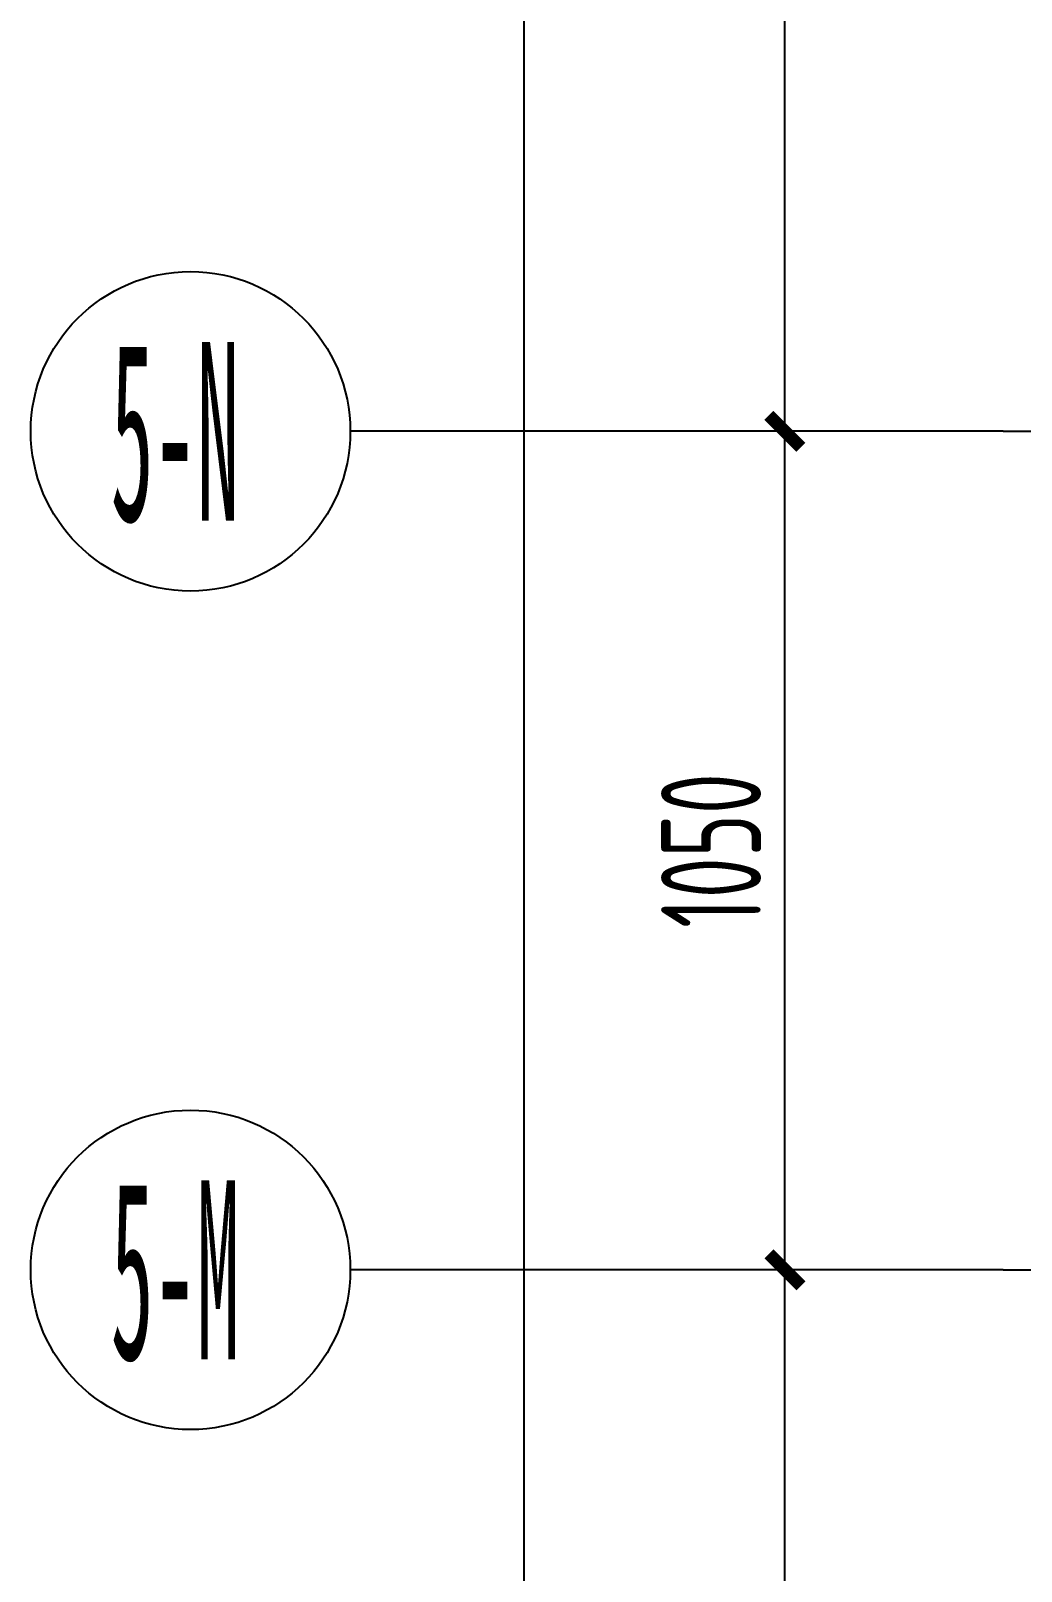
# Model space of a CAD drawing. Header units: millimetres. Extents: x -187744 to 2148, y -49419 to 6550.
# Drawn here: x -13434 to -12194, y -9939 to -8010 of the extents above; entities that cross this region are included whole.
import ezdxf
from ezdxf.enums import TextEntityAlignment as Align

# ---------------------------------------------------------------- set-up
doc = ezdxf.new("R2010")
doc.units = ezdxf.units.MM
doc.header["$LTSCALE"] = 1000
doc.header["$MEASUREMENT"] = 0
doc.linetypes.add('M-CENTER', pattern=[1.8, 1.2, -0.2, 0.2, -0.2])
doc.layers.get('Defpoints').update_dxf_attribs({"color": 136})
for name, color, linetype in [('A-AXIS', 150, 'Continuous'), ('A-DIM', 44, 'Continuous'), ('AXIS', 150, 'Continuous'), ('AXIS_TEXT', 50, 'Continuous'), ('B1建筑尺寸', 7, 'Continuous'), ('DOTE', 138, 'M-CENTER'), ('轴字', 7, 'Continuous')]:
    doc.layers.add(name, color=color, linetype=linetype)
doc.styles.add('COMPLEX', font='COMPLEX')
doc.styles.add('H-DIM', font='archs.shx', dxfattribs={"width": 0.7})
doc.styles.add('S-黑体', font='simhei.ttf')
doc.dimstyles.new('H_DIM_1', dxfattribs={"dimscale": 0, "dimtxt": 2.5, "dimasz": 0.8, "dimexe": 2, "dimexo": 1.5, "dimgap": 0.6, "dimtad": 1, "dimdec": 0, "dimzin": 12, "dimdsep": 46, "dimtxsty": 'H-DIM', "dimblk": 'ARCHTICK', "dimcen": 0.125, "dimclrd": 44, "dimclre": 44, "dimclrt": 50, "dimadec": 0, "dimazin": 0, "dimtfac": 1, "dimtdec": 0, "dimtix": 1, "dimtmove": 2, "dimatfit": 3, "dimldrblk": 'ARCHTICK', "dimfxl": 1, "dimtvp": 1, "dimtolj": 1, "dimtzin": 0, "dimarcsym": 0})

# ---------------------------------------------------------------- blocks, each defined once
blk = doc.blocks.new('_ArchTick')
at = {"color": 0, "linetype": 'ByBlock', "const_width": 0.4}
blk.add_lwpolyline([(-0.5, -0.5), (0.5, 0.5)], dxfattribs=at)
blk = doc.blocks.new('*D52')
at = {"layer": 'A-DIM', "color": 44, "lineweight": -2, "transparency": 16777216}
for p, q in [((-6617.9, 3825.1), (-7242.9, 3825.1)), ((-7142.9, -4024.9), (-7142.9, 3825.1)), ((-6617.9, -4024.9), (-7242.9, -4024.9))]:
    blk.add_line(p, q, dxfattribs=at)
at = {"layer": 'Defpoints', "color": 0, "transparency": 16777216}
for p in [(-7142.9, 3825.1), (-6542.9, 3825.1), (-6542.9, -4024.9)]:
    blk.add_point(p, dxfattribs=at)
at = {"layer": 'A-DIM', "color": 44, "lineweight": -2, "transparency": 16777216, "xscale": 40, "yscale": 40, "zscale": 40}
for p, rotation in [((-7142.9, 3825.1), 90), ((-7142.9, -4024.9), 270)]:
    blk.add_blockref('_ArchTick', p, dxfattribs=dict(at, rotation=rotation))
at = {"layer": 'A-DIM', "color": 50, "transparency": 16777216, "insert": (-7238, -99.9), "char_height": 125, "attachment_point": 5, "rotation": 90, "style": 'H-DIM'}
blk.add_mtext('\\A1;7850', dxfattribs=at)
blk = doc.blocks.new('*D47')
at = {"layer": 'A-DIM', "color": 44, "lineweight": -2, "transparency": 16777216}
for p, q in [((-6617.9, 1525.1), (-6916.3, 1525.1)), ((-6816.3, 375.1), (-6816.3, 1525.1)), ((-6617.9, 375.1), (-6916.3, 375.1))]:
    blk.add_line(p, q, dxfattribs=at)
at = {"layer": 'Defpoints', "color": 0, "transparency": 16777216}
for p in [(-6816.3, 1525.1), (-6542.9, 1525.1), (-6542.9, 375.1)]:
    blk.add_point(p, dxfattribs=at)
at = {"layer": 'A-DIM', "color": 44, "lineweight": -2, "transparency": 16777216, "xscale": 40, "yscale": 40, "zscale": 40}
for p, rotation in [((-6816.3, 1525.1), 90), ((-6816.3, 375.1), 270)]:
    blk.add_blockref('_ArchTick', p, dxfattribs=dict(at, rotation=rotation))
at = {"layer": 'A-DIM', "color": 50, "transparency": 16777216, "insert": (-6908.8, 950.1), "char_height": 125, "attachment_point": 5, "rotation": 90, "style": 'H-DIM'}
blk.add_mtext('\\A1;1150', dxfattribs=at)
blk = doc.blocks.new('*D46')
at = {"layer": 'A-DIM', "color": 44, "lineweight": -2, "transparency": 16777216}
for p, q in [((-6617.9, 2575.1), (-6916.3, 2575.1)), ((-6816.3, 1525.1), (-6816.3, 2575.1)), ((-6617.9, 1525.1), (-6916.3, 1525.1))]:
    blk.add_line(p, q, dxfattribs=at)
at = {"layer": 'Defpoints', "color": 0, "transparency": 16777216}
for p in [(-6816.3, 2575.1), (-6542.9, 2575.1), (-6542.9, 1525.1)]:
    blk.add_point(p, dxfattribs=at)
at = {"layer": 'A-DIM', "color": 44, "lineweight": -2, "transparency": 16777216, "xscale": 40, "yscale": 40, "zscale": 40}
for p, rotation in [((-6816.3, 2575.1), 90), ((-6816.3, 1525.1), 270)]:
    blk.add_blockref('_ArchTick', p, dxfattribs=dict(at, rotation=rotation))
at = {"layer": 'A-DIM', "color": 50, "transparency": 16777216, "insert": (-6908.8, 2050.1), "char_height": 125, "attachment_point": 5, "rotation": 90, "style": 'H-DIM'}
blk.add_mtext('\\A1;1050', dxfattribs=at)
blk = doc.blocks.new('*D45')
at = {"layer": 'A-DIM', "color": 44, "lineweight": -2, "transparency": 16777216}
for p, q in [((-6617.9, 3825.1), (-6916.3, 3825.1)), ((-6816.3, 2575.1), (-6816.3, 3825.1)), ((-6617.9, 2575.1), (-6916.3, 2575.1))]:
    blk.add_line(p, q, dxfattribs=at)
at = {"layer": 'Defpoints', "color": 0, "transparency": 16777216}
for p in [(-6816.3, 3825.1), (-6542.9, 3825.1), (-6542.9, 2575.1)]:
    blk.add_point(p, dxfattribs=at)
at = {"layer": 'A-DIM', "color": 44, "lineweight": -2, "transparency": 16777216, "xscale": 40, "yscale": 40, "zscale": 40}
for p, rotation in [((-6816.3, 3825.1), 90), ((-6816.3, 2575.1), 270)]:
    blk.add_blockref('_ArchTick', p, dxfattribs=dict(at, rotation=rotation))
at = {"layer": 'A-DIM', "color": 50, "transparency": 16777216, "insert": (-6911.4, 3200.1), "char_height": 125, "attachment_point": 5, "rotation": 90, "style": 'H-DIM'}
blk.add_mtext('\\A1;1250', dxfattribs=at)
blk = doc.blocks.new('_AXISO')
blk.add_circle((0, 0), 0.5)
at = {"layer": 'AXIS_TEXT', "style": 'COMPLEX', "width": 1.041667}
blk.add_attdef('A', text='', height=0.56, dxfattribs=at).set_placement((-0.25, -0.28), (0.25, -0.28), align=Align.FIT)
blk = doc.blocks.new('QBLOCK2019073115112111')
for centre in [(-7560.5, 2575.1), (-7560.5, 2575.1), (-7560.5, 1525.1), (-7560.5, 1525.1)]:
    blk.add_circle(centre, 200)
at = {"layer": 'AXIS'}
for p, q in [((-6542.9, 2575.1), (-7360.5, 2575.1)), ((-6542.9, 1525.1), (-7360.5, 1525.1))]:
    blk.add_line(p, q, dxfattribs=at)
at = {"layer": 'DOTE'}
for p, q in [((-6542.9, 2575.1), (6625.8, 2575.1)), ((-6542.9, 1525.1), (6625.8, 1525.1))]:
    blk.add_line(p, q, dxfattribs=at)
at = {"layer": 'A-AXIS'}
ref = blk.add_blockref('_AXISO', (-7560.5, 2575.1), dxfattribs=dict(at, xscale=400, yscale=400, zscale=400))
ref.add_attrib('A', '5-N', dxfattribs={"layer": '轴字', "color": 2, "height": 224, "style": 'S-黑体', "width": 0.333659}).set_placement((-7660.5, 2463.1), (-7499.2, 2463.1), align=Align.FIT)
ref = blk.add_blockref('_AXISO', (-7560.5, 1525.1), dxfattribs=dict(at, xscale=400, yscale=400, zscale=400))
ref.add_attrib('A', '5-M', dxfattribs={"layer": '轴字', "color": 2, "height": 224, "style": 'S-黑体', "width": 0.333659}).set_placement((-7660.5, 1413.1), (-7499.2, 1413.1), align=Align.FIT)
at = {"layer": 'AXIS_TEXT', "style": 'COMPLEX', "width": 1.041667}
for p, p2 in [((-5892.1, 5527.8), (-5692.1, 5527.8)), ((-5892.1, 5527.8), (-5692.1, 5527.8)), ((-5192.1, 5527.8), (-4992.1, 5527.8)), ((-5192.1, 5527.8), (-4992.1, 5527.8)), ((-3492.1, 5527.8), (-3292.1, 5527.8)), ((-3492.1, 5527.8), (-3292.1, 5527.8)), ((-2592.1, 5527.8), (-2392.1, 5527.8)), ((-2592.1, 5527.8), (-2392.1, 5527.8)), ((-192.1, 5527.8), (7.9, 5527.8)), ((-192.1, 5527.8), (7.9, 5527.8)), ((2707.9, 5527.8), (2907.9, 5527.8)), ((2707.9, 5527.8), (2907.9, 5527.8)), ((4507.9, 5527.8), (4707.9, 5527.8)), ((4507.9, 5527.8), (4707.9, 5527.8)), ((5507.9, 5527.8), (5707.9, 5527.8)), ((5507.9, 5527.8), (5707.9, 5527.8)), ((-7660.5, 3713.1), (-7460.5, 3713.1)), ((-7660.5, 3713.1), (-7460.5, 3713.1)), ((7521.1, 3713.1), (7521.6, 3713.1)), ((7521.1, 3713.1), (7521.6, 3713.1)), ((-7660.5, 2463.1), (-7460.5, 2463.1)), ((-7660.5, 2463.1), (-7460.5, 2463.1)), ((7521.1, 2463.1), (7521.6, 2463.1)), ((7521.1, 2463.1), (7521.6, 2463.1)), ((-7660.5, 1413.1), (-7460.5, 1413.1)), ((-7660.5, 1413.1), (-7460.5, 1413.1)), ((7521.1, 1413.1), (7521.6, 1413.1)), ((7521.1, 1413.1), (7521.6, 1413.1)), ((-7660.5, 263.1), (-7460.5, 263.1)), ((-7660.5, 263.1), (-7460.5, 263.1)), ((7521.1, 263.1), (7521.6, 263.1)), ((7521.1, 263.1), (7521.6, 263.1)), ((-7660.5, -736.9), (-7460.5, -736.9)), ((-7660.5, -736.9), (-7460.5, -736.9)), ((7521.1, -736.9), (7521.6, -736.9)), ((7521.1, -736.9), (7521.6, -736.9)), ((-7660.5, -1436.9), (-7460.5, -1436.9)), ((-7660.5, -1436.9), (-7460.5, -1436.9)), ((7521.1, -1436.9), (7521.6, -1436.9)), ((7521.1, -1436.9), (7521.6, -1436.9)), ((-7660.5, -2536.9), (-7460.5, -2536.9)), ((-7660.5, -2536.9), (-7460.5, -2536.9)), ((7521.1, -2536.9), (7521.6, -2536.9)), ((7521.1, -2536.9), (7521.6, -2536.9)), ((-7660.5, -4136.9), (-7460.5, -4136.9)), ((-7660.5, -4136.9), (-7460.5, -4136.9)), ((7521.1, -4136.9), (7521.6, -4136.9)), ((7521.1, -4136.9), (7521.6, -4136.9)), ((-5892.1, -5349.9), (-5891.6, -5349.9)), ((-5892.1, -5349.9), (-5891.6, -5349.9)), ((-5192.1, -5349.9), (-5191.6, -5349.9)), ((-5192.1, -5349.9), (-5191.6, -5349.9)), ((-3492.1, -5351.1), (-3491.6, -5351.1)), ((-3492.1, -5351.1), (-3491.6, -5351.1)), ((-2592.1, -5349.9), (-2591.6, -5349.9)), ((-2592.1, -5349.9), (-2591.6, -5349.9)), ((-192.1, -5349.9), (-191.6, -5349.9)), ((-192.1, -5349.9), (-191.6, -5349.9)), ((2707.9, -5349.9), (2708.4, -5349.9)), ((2707.9, -5349.9), (2708.4, -5349.9)), ((4507.9, -5349.9), (4508.4, -5349.9)), ((4507.9, -5349.9), (4508.4, -5349.9)), ((5507.9, -5349.9), (5508.4, -5349.9)), ((5507.9, -5349.9), (5508.4, -5349.9))]:
    blk.add_attdef('A', text='', height=224, dxfattribs=at).set_placement(p, p2, align=Align.FIT)
at = {"layer": 'A-DIM'}
for p1, p2, distance, picture, middle in [((-6542.9, -4024.9), (-6542.9, 3825.1), 600.1, '*D52', (-7238, -99.9)), ((-6542.9, 2575.1), (-6542.9, 3825.1), 273.4, '*D45', (-6911.4, 3200.1)), ((-6542.9, 1525.1), (-6542.9, 2575.1), 273.4, '*D46', (-6908.8, 2050.1)), ((-6542.9, 375.1), (-6542.9, 1525.1), 273.4, '*D47', (-6908.8, 950.1))]:
    dim = blk.add_aligned_dim(p1=p1, p2=p2, distance=distance, dimstyle='H_DIM_1', override={"dimscale": 50}, dxfattribs=at)
    dim.commit()
    dim.dimension.update_dxf_attribs({"geometry": picture, "text_midpoint": middle})

msp = doc.modelspace()

# ---------------------------------------------------------------- block references
at = {"layer": 'B1建筑尺寸', "linetype": 'Continuous'}
msp.add_blockref('QBLOCK2019073115112111', (-5673.3, -11086.6), dxfattribs=at)

doc.saveas('drawing.dxf')
